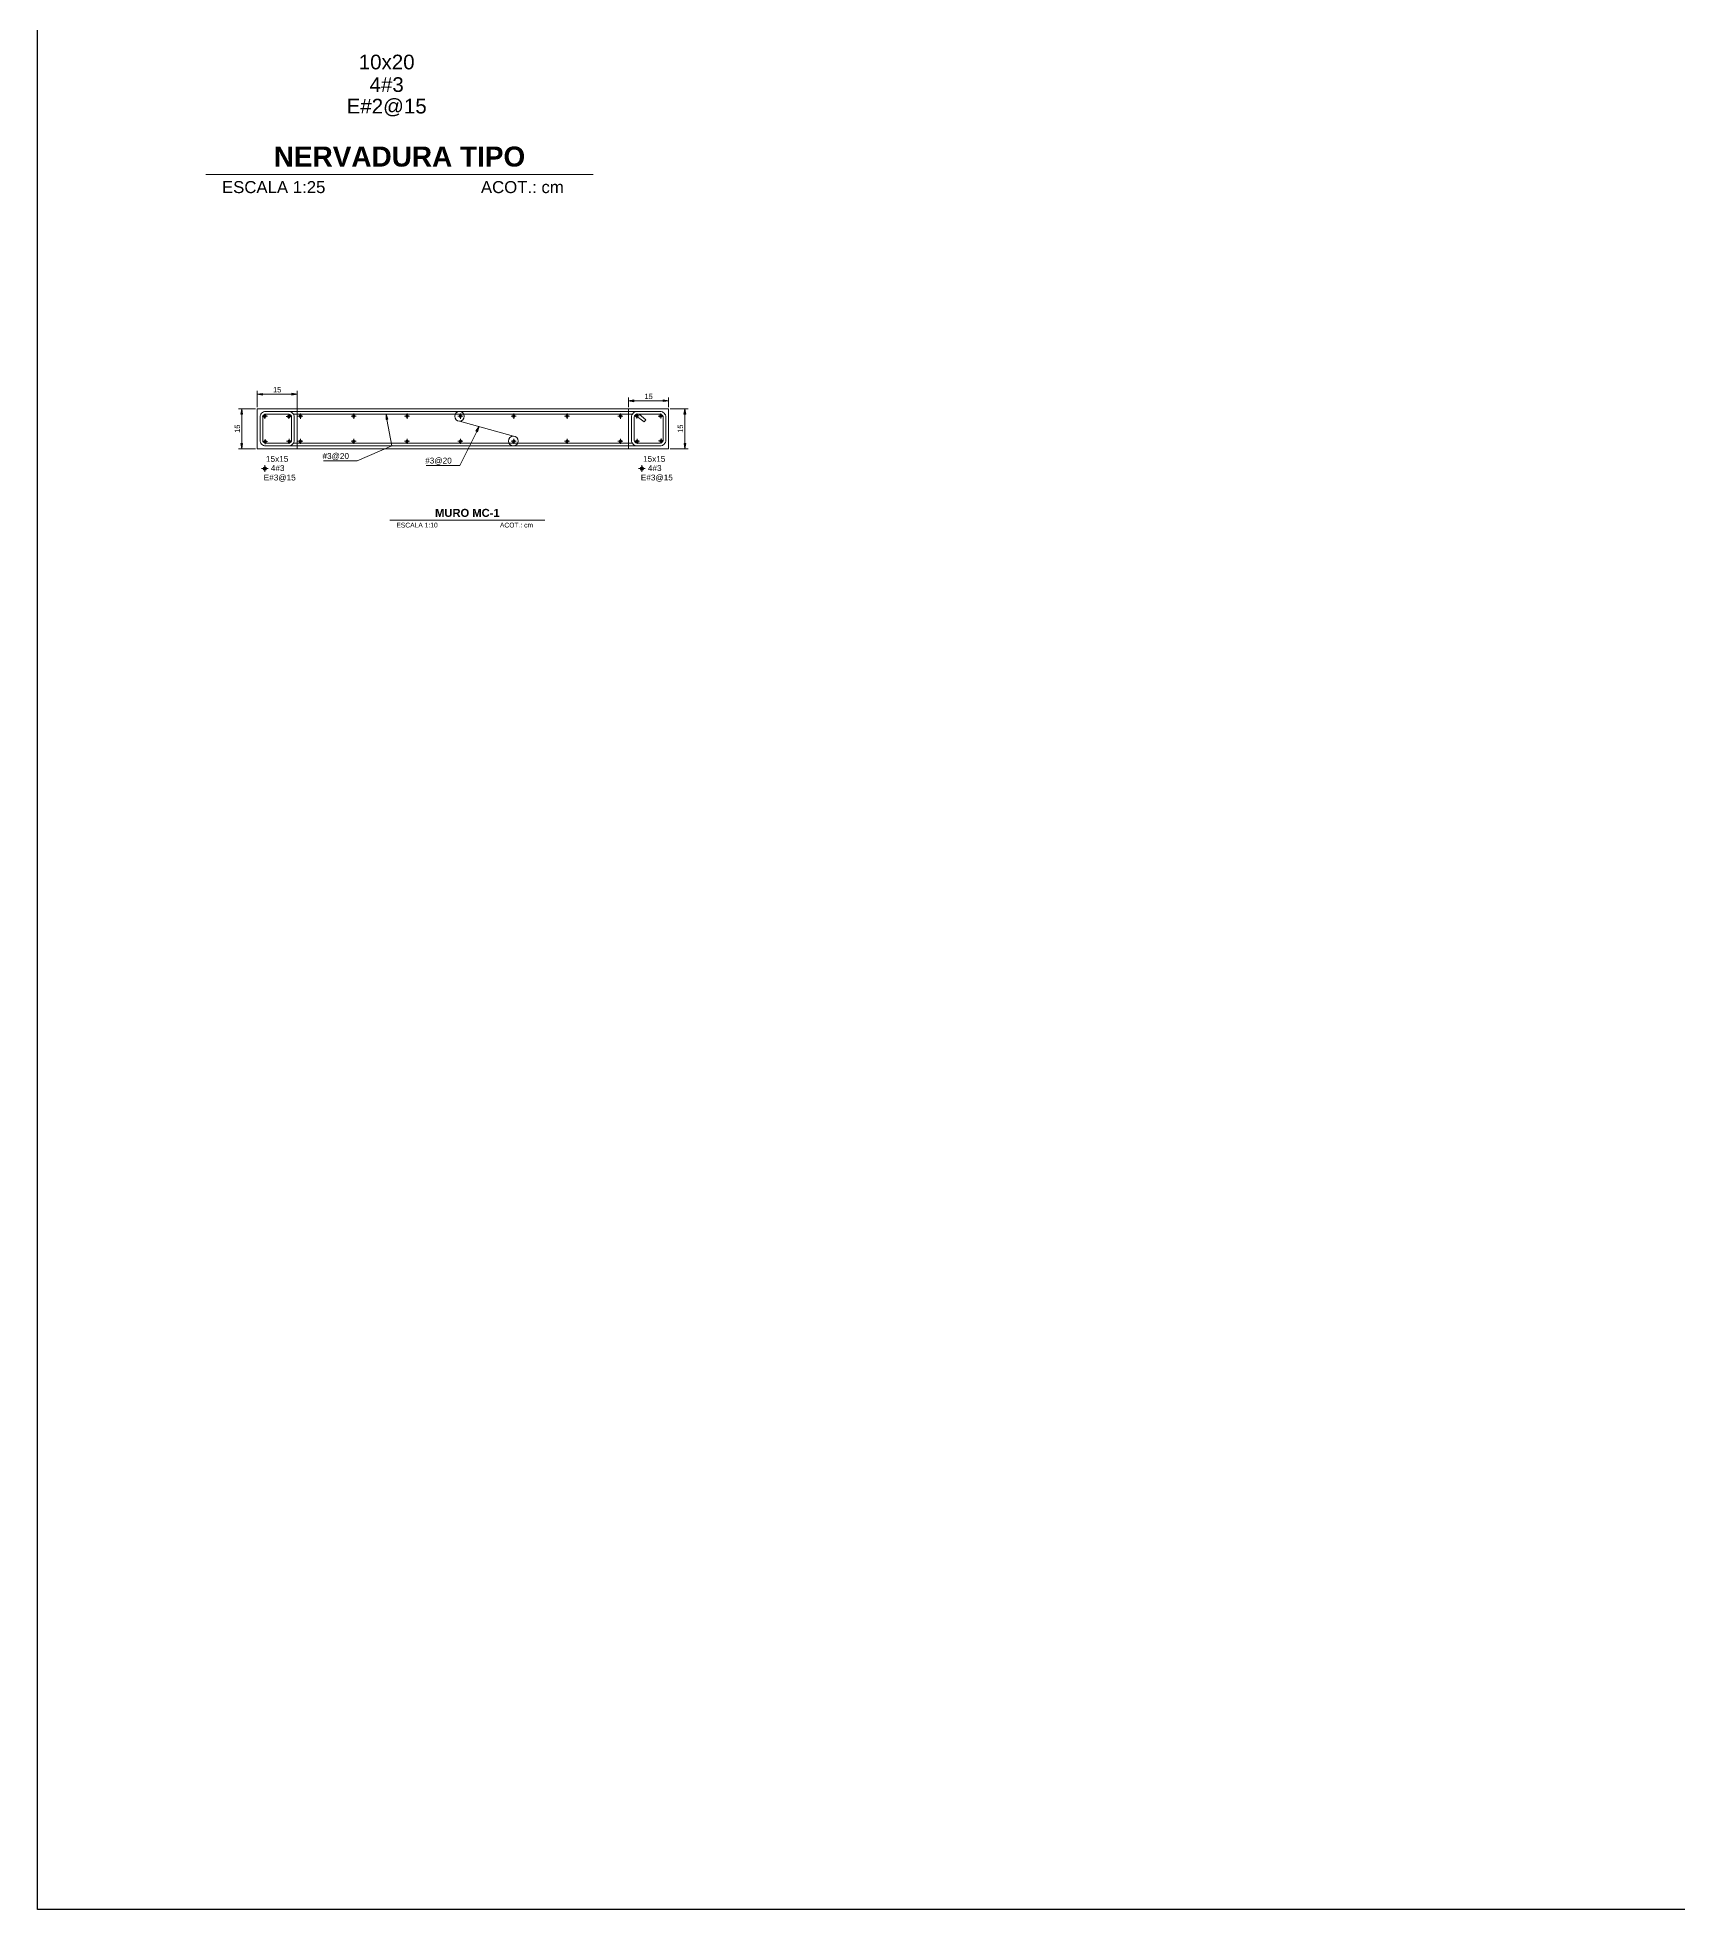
# Model space of a CAD drawing. Header units: metres. Extents: x -44 to 49.1, y -18.2 to 16.5.
# Drawn here: x -0.77 to 5.38, y -18.21 to -11.19 of the extents above; entities that cross this region are included whole.
import ezdxf
from ezdxf import colors
from ezdxf.entities.mleader import LeaderData, LeaderLine
from ezdxf.enums import TextEntityAlignment as Align
from ezdxf.math import Vec2, Vec3

# ---------------------------------------------------------------- set-up
doc = ezdxf.new("R2010")
doc.units = ezdxf.units.M
doc.header["$PDMODE"] = 35
doc.linetypes.add('CENTER2', pattern=[1.125, 0.75, -0.125, 0.125, -0.125])
for name, color, linetype, lineweight in [('.S-CentLines', 251, 'CENTER2', 5), ('.S-Concreto', 15, 'Continuous', 20), ('.S-Dimensiones', 11, 'Continuous', 15), ('.S-Hatch', 251, 'Continuous', 5), ('.S-Refuerzo', 1, 'Continuous', 18), ('.S-Textos', 5, 'Continuous', 15), ('.S-Vigas_Concreto', 2, 'Continuous', 20)]:
    doc.layers.add(name, color=color, linetype=linetype, lineweight=lineweight)
doc.layers.add('.S-Viewport', color=7, linetype='Continuous', plot=False)
doc.styles.add('General', font='arial.ttf')
doc.styles.add('Texto_Minimo', font='arial.ttf', dxfattribs={"height": 1.8})
doc.styles.add('Titulos', font='', dxfattribs={"height": 6})
doc.styles.get('Titulos').set_extended_font_data('Arial', bold=True)
doc.dimstyles.new('Generales', dxfattribs={"dimscale": 0, "dimtxt": 2, "dimasz": 2, "dimexe": 1.25, "dimexo": 0.625, "dimtad": 1, "dimdec": 0, "dimlfac": 100, "dimzin": 1, "dimdsep": 46, "dimtxsty": 'General', "dimblk": 'FLECHA', "dimcen": 2, "dimclrd": 11, "dimclre": 11, "dimclrt": 5, "dimadec": 0, "dimazin": 0, "dimtfac": 1, "dimtdec": 0, "dimtmove": 0, "dimatfit": 3, "dimfxl": 1, "dimlwd": 13, "dimlwe": 13, "dimarcsym": 0})

# ---------------------------------------------------------------- blocks, each defined once
blk = doc.blocks.new('TITULO2')
blk.add_line((0.7089, -0.2911), (-0.7437, -0.2911))
for tag, height, style, p in [('TÍTULO', 0.075, 'Titulos', (-0.0174, -0.2233)), ('ESCALA', 0.045, 'Texto_Minimo', (-0.4891, -0.3378)), ('ACOTACIÓN', 0.045, 'Texto_Minimo', (0.4434, -0.3378))]:
    blk.add_attdef(tag, text='', height=height, dxfattribs=dict(style=style)).set_placement(p, align=Align.MIDDLE_CENTER)
blk = doc.blocks.new('FLECHA')
at = {"linetype": 'Continuous'}
blk.add_hatch(color=5, dxfattribs=at).paths.add_polyline_path([(0, 0), (-1, 0.1621), (-1, -0.1574)])
at = {"color": 5, "linetype": 'Continuous'}
blk.add_line((-1, 0.1621), (-1, -0.1574), dxfattribs=at)
blk.add_lwpolyline([(-1, 0.1621), (0, 0), (-1, -0.1574)], dxfattribs=at)
blk = doc.blocks.new('*D1191')
at = {"layer": '.S-Dimensiones', "color": 11, "linetype": 'Continuous', "lineweight": 13, "transparency": 16777216}
for p, q in [((0.0435, -12.5843), (-0.0203, -12.5843)), ((-0.0078, -12.7143), (-0.0078, -12.6043)), ((0.0435, -12.7343), (-0.0203, -12.7343))]:
    blk.add_line(p, q, dxfattribs=at)
at = {"layer": 'Defpoints', "color": 0, "transparency": 16777216}
for p in [(-0.0078, -12.5843), (0.0498, -12.5843), (0.0498, -12.7343)]:
    blk.add_point(p, dxfattribs=at)
at = {"layer": '.S-Dimensiones', "color": 11, "lineweight": 13, "transparency": 16777216, "xscale": 0.02, "yscale": 0.02, "zscale": 0.02}
for p, rotation in [((-0.0078, -12.5843), 90), ((-0.0078, -12.7343), 270)]:
    blk.add_blockref('FLECHA', p, dxfattribs=dict(at, rotation=rotation))
at = {"layer": '.S-Dimensiones', "color": 5, "transparency": 16777216, "insert": (-0.0242, -12.6593), "char_height": 0.02, "attachment_point": 5, "rotation": 90, "style": 'General'}
blk.add_mtext('15', dxfattribs=at)
blk = doc.blocks.new('*D1192')
at = {"layer": '.S-Dimensiones', "color": 11, "linetype": 'Continuous', "lineweight": 13, "transparency": 16777216}
for p, q in [((0.0498, -12.578), (0.0498, -12.5174)), ((0.0698, -12.5299), (0.1798, -12.5299)), ((0.1998, -12.5887), (0.1998, -12.5174))]:
    blk.add_line(p, q, dxfattribs=at)
at = {"layer": 'Defpoints', "color": 0, "transparency": 16777216}
for p in [(0.1998, -12.5299), (0.0498, -12.5843), (0.1998, -12.595)]:
    blk.add_point(p, dxfattribs=at)
at = {"layer": '.S-Dimensiones', "color": 11, "lineweight": 13, "transparency": 16777216, "xscale": 0.02, "yscale": 0.02, "zscale": 0.02, "rotation": 180}
blk.add_blockref('FLECHA', (0.0498, -12.5299), dxfattribs=at)
at = {"layer": '.S-Dimensiones', "color": 11, "lineweight": 13, "transparency": 16777216, "xscale": 0.02, "yscale": 0.02, "zscale": 0.02}
blk.add_blockref('FLECHA', (0.1998, -12.5299), dxfattribs=at)
at = {"layer": '.S-Dimensiones', "color": 5, "transparency": 16777216, "insert": (0.1248, -12.5134), "char_height": 0.02, "attachment_point": 5, "style": 'General'}
blk.add_mtext('15', dxfattribs=at)
blk = doc.blocks.new('*D1193')
at = {"layer": '.S-Dimensiones', "color": 11, "linetype": 'Continuous', "lineweight": 13, "transparency": 16777216}
for p, q in [((1.4428, -12.578), (1.4428, -12.5423)), ((1.4628, -12.5548), (1.5728, -12.5548)), ((1.5928, -12.578), (1.5928, -12.5423))]:
    blk.add_line(p, q, dxfattribs=at)
at = {"layer": 'Defpoints', "color": 0, "transparency": 16777216}
for p in [(1.5928, -12.5548), (1.4428, -12.5843), (1.5928, -12.5843)]:
    blk.add_point(p, dxfattribs=at)
at = {"layer": '.S-Dimensiones', "color": 11, "lineweight": 13, "transparency": 16777216, "xscale": 0.02, "yscale": 0.02, "zscale": 0.02, "rotation": 180}
blk.add_blockref('FLECHA', (1.4428, -12.5548), dxfattribs=at)
at = {"layer": '.S-Dimensiones', "color": 11, "lineweight": 13, "transparency": 16777216, "xscale": 0.02, "yscale": 0.02, "zscale": 0.02}
blk.add_blockref('FLECHA', (1.5928, -12.5548), dxfattribs=at)
at = {"layer": '.S-Dimensiones', "color": 5, "transparency": 16777216, "insert": (1.5178, -12.5383), "char_height": 0.02, "attachment_point": 5, "style": 'General'}
blk.add_mtext('15', dxfattribs=at)
blk = doc.blocks.new('*D1194')
at = {"layer": '.S-Dimensiones', "color": 11, "linetype": 'Continuous', "lineweight": 13, "transparency": 16777216}
for p, q in [((1.5991, -12.5843), (1.6661, -12.5843)), ((1.6536, -12.7143), (1.6536, -12.6043)), ((1.5991, -12.7343), (1.6661, -12.7343))]:
    blk.add_line(p, q, dxfattribs=at)
at = {"layer": 'Defpoints', "color": 0, "transparency": 16777216}
for p in [(1.5928, -12.5843), (1.6536, -12.5843), (1.5928, -12.7343)]:
    blk.add_point(p, dxfattribs=at)
at = {"layer": '.S-Dimensiones', "color": 11, "lineweight": 13, "transparency": 16777216, "xscale": 0.02, "yscale": 0.02, "zscale": 0.02}
for p, rotation in [((1.6536, -12.5843), 90), ((1.6536, -12.7343), 270)]:
    blk.add_blockref('FLECHA', p, dxfattribs=dict(at, rotation=rotation))
at = {"layer": '.S-Dimensiones', "color": 5, "transparency": 16777216, "insert": (1.6372, -12.6593), "char_height": 0.02, "attachment_point": 5, "rotation": 90, "style": 'General'}
blk.add_mtext('15', dxfattribs=at)
blk = doc.blocks.new('Var_1')
at = {"layer": '.S-Hatch', "lineweight": 5}
h = blk.add_hatch(dxfattribs=at)
h.set_pattern_fill('ANSI31', color=250, scale=0.01, style=0)
h.set_pattern_definition([(45, (-118.599832, -46.150385), (-0.02245064, 0.02245064), [])])
edge = h.paths.add_edge_path()
edge.add_arc((0, 0), 0.125, 0, 360)
at = {"layer": '.S-CentLines', "color": 250, "lineweight": 5}
for p, q in [((-0.25, 0), (0.25, 0)), ((0, 0.25), (0, -0.25))]:
    blk.add_line(p, q, dxfattribs=at)
at = {"layer": '.S-Refuerzo', "color": 5, "lineweight": 9}
blk.add_circle((0, 0), 0.125, dxfattribs=at)
blk = doc.blocks.new('*U1188')
at = {"layer": '.S-Refuerzo', "xscale": -0.03807280513917639, "yscale": 0.03807280513917639, "zscale": 0.03807280513917639, "rotation": 180}
blk.add_blockref('Var_1', (0, 0), dxfattribs=at)
blk = doc.blocks.new('*U1189')
at = {"layer": '.S-Vigas_Concreto', "color": 0, "linetype": 'ByBlock', "lineweight": -2, "transparency": 16777216}
for p in [(0, 0), (0.2, 0), (0.4, 0), (0.6, 0), (0.8, 0), (1, 0), (1.2, 0)]:
    blk.add_blockref('*U1188', p, dxfattribs=at)
blk = doc.blocks.new('*U1190')
at = {"layer": '.S-Refuerzo', "xscale": -0.03807280513917639, "yscale": 0.03807280513917639, "zscale": 0.03807280513917639, "rotation": 180}
blk.add_blockref('Var_1', (0, 0), dxfattribs=at)
blk = doc.blocks.new('*U1187')
at = {"layer": '.S-Vigas_Concreto', "color": 0, "linetype": 'ByBlock', "lineweight": -2, "transparency": 16777216}
for p in [(0, 0), (0.2, 0), (0.4, 0), (0.6, 0), (0.8, 0), (1, 0), (1.2, 0)]:
    blk.add_blockref('*U1190', p, dxfattribs=at)

msp = doc.modelspace()

# ---------------------------------------------------------------- linework, layer by layer
at = {"layer": '.S-Concreto'}
msp.add_line((1.4428, -12.5843), (1.4428, -12.7343), dxfattribs=at)
for points in [[(0.1998, -12.7343), (0.0498, -12.7343), (0.0498, -12.5843), (0.1998, -12.5843), (0.1998, -12.5843)], [(1.4428, -12.7343), (0.1998, -12.7343), (0.1998, -12.5843), (1.4428, -12.5843)], [(1.4428, -12.7343), (1.5928, -12.7343), (1.5928, -12.5843), (1.4428, -12.5843), (1.4428, -12.5843)]]:
    msp.add_lwpolyline(points, dxfattribs=at)
at = {"layer": '.S-Dimensiones'}
msp.add_line((1.0105, -12.6875), (0.8085, -12.6308), dxfattribs=at)
for centre in [(0.8085, -12.6128), (1.0105, -12.7055)]:
    msp.add_circle(centre, 0.018, dxfattribs=at)
at = {"layer": '.S-Refuerzo', "color": 3}
for p, q in [((0.0707, -12.6159), (0.0707, -12.7026)), ((0.1861, -12.6051), (1.4565, -12.6051)), ((1.4669, -12.6083), (1.5005, -12.6335)), ((1.5612, -12.6051), (1.473, -12.6051)), ((1.4819, -12.6051), (1.5069, -12.6256)), ((1.5069, -12.6256), (1.5005, -12.6335)), ((1.5719, -12.7023), (1.5719, -12.6159)), ((0.1861, -12.7134), (1.4565, -12.7134))]:
    msp.add_line(p, q, dxfattribs=at)
at = {"layer": '.S-Refuerzo'}
msp.add_line((1.5719, -12.703), (1.5719, -12.7023), dxfattribs=at)
at = {"layer": '.S-Refuerzo', "color": 3}
for points in [[(1.5612, -12.7235), (0.0814, -12.7235, -0.414214), (0.0605, -12.7026), (0.0605, -12.6159, -0.414214), (0.0814, -12.595), (1.5612, -12.595)], [(0.0707, -12.6159, -0.414214), (0.0814, -12.6051), (0.1697, -12.6051)], [(0.1789, -12.6162), (0.1789, -12.7026, -0.414214), (0.1682, -12.7134), (0.0814, -12.7134, -0.414214), (0.0707, -12.7026)], [(0.1682, -12.595, -0.414214), (0.1891, -12.6159), (0.1891, -12.7026, -0.414214), (0.1682, -12.7235)], [(0.1682, -12.6051, -0.414214), (0.1789, -12.6159), (0.1789, -12.6162)], [(1.4744, -12.595, 0.414214), (1.4536, -12.6159), (1.4536, -12.7026, 0.414214), (1.4744, -12.7235)], [(1.4744, -12.6051, 0.414214), (1.4637, -12.6159), (1.4637, -12.6162)], [(1.4637, -12.6162), (1.4637, -12.7026, 0.414214), (1.4744, -12.7134), (1.5612, -12.7134, 0.414214), (1.5719, -12.7026)], [(1.5612, -12.7235, 0.414214), (1.5821, -12.7026), (1.5821, -12.6159, 0.414214), (1.5612, -12.595)], [(1.5719, -12.6159, 0.414214), (1.5612, -12.6051)]]:
    msp.add_lwpolyline(points, format="xyb", dxfattribs=at)
at = {"layer": '.S-Viewport'}
msp.add_lwpolyline([(-0.774, -4.0401), (38.4909, -4.0401), (38.4909, -18.2121), (-0.774, -18.2121)], close=True, dxfattribs=at)

# ---------------------------------------------------------------- block references
at = {"layer": '.S-Refuerzo', "rotation": 180}
for p, xscale, yscale, zscale in [((0.0785, -12.6126), -0.03807280513917639, 0.03807280513917639, 0.03807280513917639), ((0.1686, -12.6134), -0.03807280513917639, 0.03807280513917639, 0.03807280513917639), ((1.4733, -12.6114), -0.03807280513917639, 0.03807280513917639, 0.03807280513917639), ((1.5635, -12.6119), -0.03807280513917639, 0.03807280513917639, 0.03807280513917639), ((0.0797, -12.7078), -0.03807280513917639, 0.03807280513917639, 0.03807280513917639), ((0.1695, -12.7065), -0.03807280513917639, 0.03807280513917639, 0.03807280513917639), ((1.4745, -12.7064), -0.03807280513917639, 0.03807280513917639, 0.03807280513917639), ((1.5643, -12.7051), -0.03807280513917639, 0.03807280513917639, 0.03807280513917639), ((0.0786, -12.809), -0.05076374018556852, 0.05076374018556852, 0.05076374018556852), ((1.4926, -12.809), -0.05076374018556852, 0.05076374018556852, 0.05076374018556852)]:
    msp.add_blockref('Var_1', p, dxfattribs=dict(at, xscale=xscale, yscale=yscale, zscale=zscale))
at = {"layer": '.S-Textos'}
msp.add_blockref('TITULO2', (0.6009, -11.4156), dxfattribs=at).add_auto_attribs({'TÍTULO': 'NERVADURA TIPO', 'ESCALA': 'ESCALA 1:25', 'ACOTACIÓN': 'ACOT.: cm'})
at = {"layer": '.S-Textos', "xscale": 0.4, "yscale": 0.4, "zscale": 0.4}
msp.add_blockref('TITULO2', (0.845, -12.8857), dxfattribs=at).add_auto_attribs({'TÍTULO': 'MURO MC-1', 'ESCALA': 'ESCALA 1:10', 'ACOTACIÓN': 'ACOT.: cm'})
at = {"layer": '.S-Vigas_Concreto'}
for name, p in [('*U1187', (0.2119, -12.6123)), ('*U1189', (0.2119, -12.7065))]:
    msp.add_blockref(name, p, dxfattribs=at)

# ---------------------------------------------------------------- texts
at = {"layer": '.S-Textos', "style": 'General'}
for s, height, p in [('10x20', 0.055, (0.5355, -11.3119)), ('4#3', 0.055, (0.5355, -11.3965)), ('E#2@15', 0.055, (0.5355, -11.4773)), ('15x15', 0.022, (0.1248, -12.7836)), ('15x15', 0.022, (1.5387, -12.7836)), ('E#3@15', 0.022, (0.1345, -12.8534)), ('4#3', 0.022, (0.1267, -12.8181)), ('E#3@15', 0.022, (1.5485, -12.8534)), ('4#3', 0.022, (1.5407, -12.8181))]:
    msp.add_text(s, height=height, dxfattribs=at).set_placement(p, align=Align.CENTER)

# ---------------------------------------------------------------- dimensions: what is measured, and where the dimension line sits
at = {"layer": '.S-Dimensiones'}
for base, p1, p2, picture, middle in [((0.1998, -12.5299), (0.0498, -12.5843), (0.1998, -12.595), '*D1192', (0.1248, -12.5134)), ((1.5928, -12.5548), (1.4428, -12.5843), (1.5928, -12.5843), '*D1193', (1.5178, -12.5383))]:
    dim = msp.add_linear_dim(base=base, p1=p1, p2=p2, dimstyle='Generales', dxfattribs=at)
    dim.commit()
    dim.dimension.update_dxf_attribs({"geometry": picture, "text_midpoint": middle})
for base, p1, p2, picture, middle in [((-0.0078, -12.5843), (0.0498, -12.7343), (0.0498, -12.5843), '*D1191', (-0.0242, -12.6593)), ((1.6536, -12.5843), (1.5928, -12.7343), (1.5928, -12.5843), '*D1194', (1.6372, -12.6593))]:
    dim = msp.add_linear_dim(base=base, p1=p1, p2=p2, angle=90, dimstyle='Generales', dxfattribs=at)
    dim.commit()
    dim.dimension.update_dxf_attribs({"geometry": picture, "text_midpoint": middle})

# ---------------------------------------------------------------- leaders
ml = msp.add_multileader_mtext('Standard', dxfattribs=at)
ml.set_content('#3@20', color=5, style='General')
ml.set_leader_properties(color=11, linetype='Continuous', lineweight=15)
ml.set_arrow_properties(name='FLECHA')
ml.build(insert=Vec2(0, 0))
ml.multileader.update_dxf_attribs({"text_left_attachment_type": 5, "text_right_attachment_type": 5, "dogleg_length": 3, "arrow_head_size": 0.02, "scale": 0.01})
ctx = ml.context
ctx.base_point, ctx.scale, ctx.char_height, ctx.arrow_head_size, ctx.landing_gap_size, ctx.plane_origin = Vec3(0.2965, -12.7796), 0.01, 0.022, 0.02, 0, Vec3(0.533, -12.6051)
ctx.left_attachment, ctx.right_attachment, ctx.text_align_type = 5, 5, 2
notes = []
notes.append((ctx, [(0, (1, 1, 0), (0.4243, -12.7796), (-1, 0), 0.03, [(1, [(0.533, -12.6051), (0.5549, -12.7235)], 0, [])])]))
ctx.mtext.insert, ctx.mtext.alignment, ctx.mtext.flow_direction = Vec3(0.3943, -12.7507), 3, 5
ml = msp.add_multileader_mtext('Standard', dxfattribs=at)
ml.set_content('#3@20', color=5, style='General')
ml.set_leader_properties(color=11, linetype='Continuous', lineweight=15)
ml.set_arrow_properties(name='FLECHA')
ml.build(insert=Vec2(0, 0))
ml.multileader.update_dxf_attribs({"text_left_attachment_type": 5, "text_right_attachment_type": 5, "dogleg_length": 3, "arrow_head_size": 0.02, "scale": 0.01})
ctx = ml.context
ctx.base_point, ctx.scale, ctx.char_height, ctx.arrow_head_size, ctx.landing_gap_size, ctx.plane_origin = Vec3(0.6819, -12.7968), 0.01, 0.022, 0.02, 0, Vec3(0.9106, -12.6514)
ctx.left_attachment, ctx.right_attachment, ctx.text_align_type = 5, 5, 2
notes.append((ctx, [(0, (1, 1, 0), (0.8096, -12.7968), (-1, 0), 0.03, [(0, [(0.8819, -12.6514)], 0, [])])]))
ctx.mtext.insert, ctx.mtext.alignment, ctx.mtext.flow_direction = Vec3(0.7796, -12.7679), 3, 5
for ctx, leaders in notes:
    for number, flags, end, landing, length, lines in leaders:
        leader = LeaderData()
        leader.index, (leader.has_last_leader_line, leader.has_dogleg_vector, leader.attachment_direction) = number, flags
        leader.last_leader_point, leader.dogleg_vector, leader.dogleg_length = Vec3(end), Vec3(landing), length
        for number, points, colour, breaks in lines:
            line = LeaderLine()
            line.index, line.vertices, line.color, line.breaks = number, Vec3.list(points), colors.encode_raw_color(colour), breaks
            leader.lines.append(line)
        ctx.leaders.append(leader)

doc.saveas('drawing.dxf')
